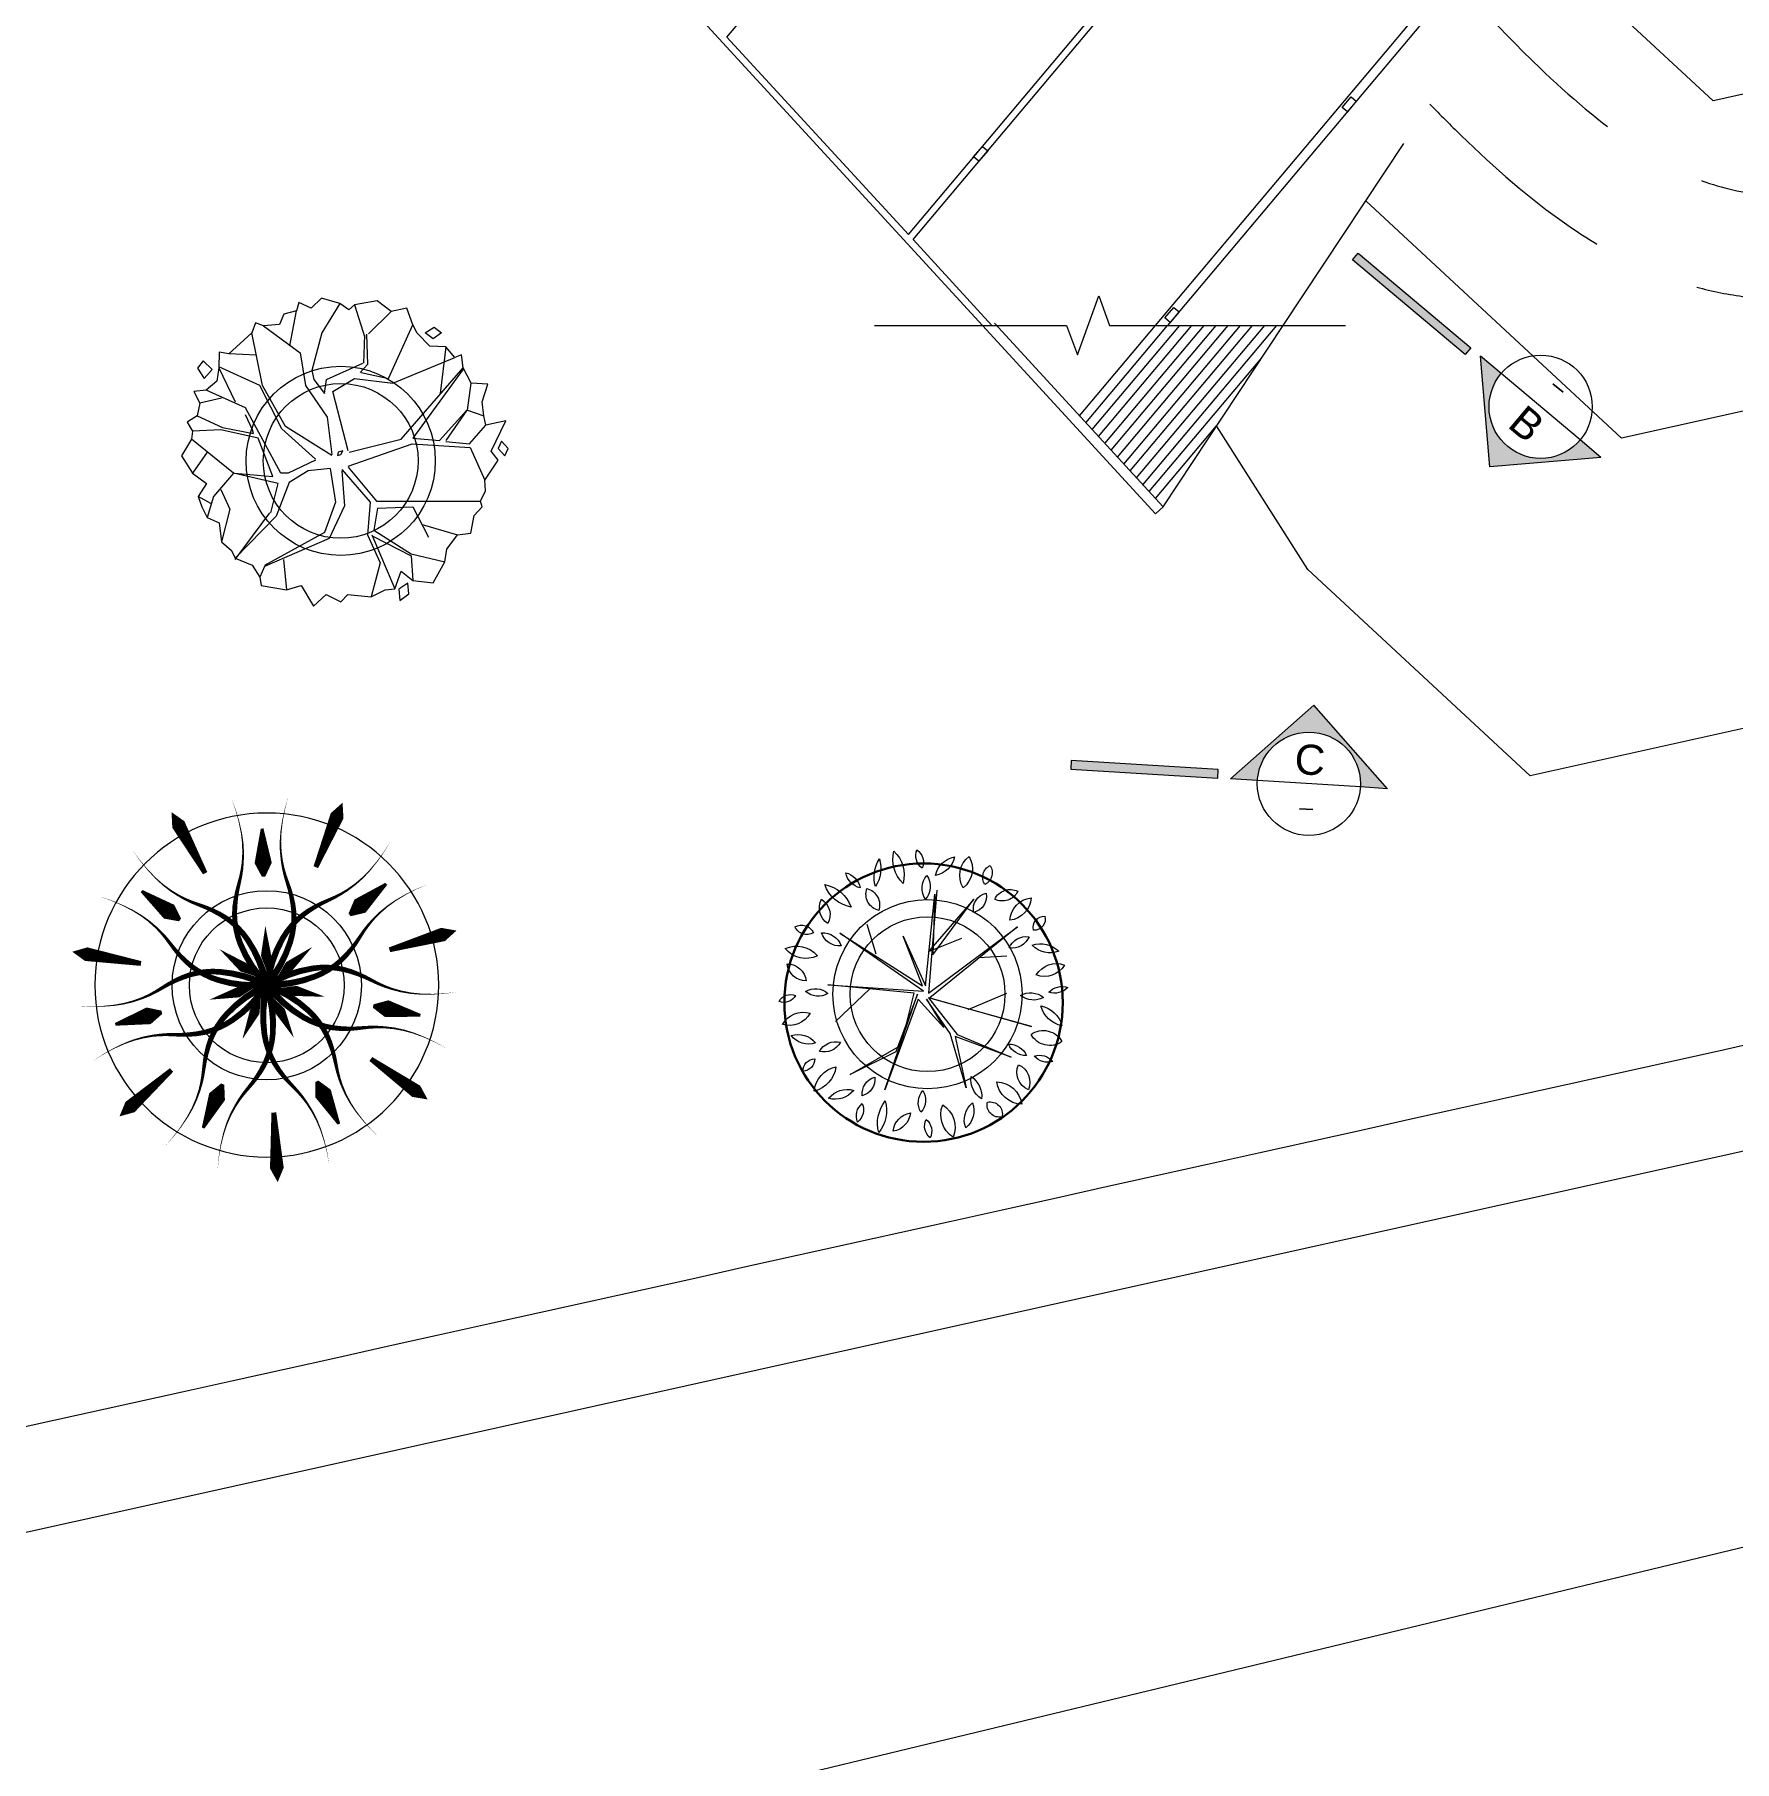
# Model space of a CAD drawing. Header units: millimetres. Extents: x 55520 to 96084, y -58491 to -49645.
# Drawn here: x 55966.9 to 56016.4, y -58036.9 to -57986.7 of the extents above; entities that cross this region are included whole.
import ezdxf
from ezdxf.enums import TextEntityAlignment as Align

# ---------------------------------------------------------------- set-up
doc = ezdxf.new("R2010")
doc.units = ezdxf.units.MM
doc.linetypes.add('HIDDEN', pattern=[9.525, 6.35, -3.175])
for name, color, linetype in [('05_Mobiliário', 1, 'Continuous'), ('Alvenaria Corte', 30, 'Continuous'), ('Alvenaria Vista', 40, 'Continuous'), ('ARQ-SÍMBOLOS', 2, 'Continuous'), ('ARQ-TEXTO2', 2, 'Continuous'), ('ARQ-TEXTO4', 4, 'Continuous'), ('Caminhos Principais', 13, 'Continuous'), ('Curvas de Nível', 10, 'Continuous'), ('Limite Terreno', 20, 'Continuous'), ('Limites', 250, 'Continuous'), ('Linha Fina', 100, 'Continuous'), ('Pilares', 181, 'Continuous'), ('Projeção', 60, 'HIDDEN'), ('Árvores Existentes', 114, 'Continuous')]:
    doc.layers.add(name, color=color, linetype=linetype)
doc.styles.add('arial', font='arial.ttf')
doc.styles.add('ATTR', font='romans.shx', dxfattribs={"width": 0.8, "height": 0.470416})
doc.styles.add('ROMANS', font='romans.shx')

# ---------------------------------------------------------------- blocks, each defined once
blk = doc.blocks.new('árvore_media')
for p, q in [((55225.381, -51940.374), (55225.536, -51939.525)), ((55226.592, -51939.352), (55226.154, -51940.062)), ((55226.948, -51939.383), (55227.191, -51940.176)), ((55227.285, -51940.084), (55227.836, -51939.546)), ((55224.742, -51939.893), (55225.624, -51940.543)), ((55227.765, -51941.166), (55228.36, -51939.864)), ((55224.719, -51941.335), (55224.455, -51940.062)), ((55226.154, -51940.062), (55225.911, -51940.968)), ((55227.169, -51940.798), (55227.191, -51940.119)), ((55227.235, -51940.091), (55227.257, -51940.826)), ((55229.155, -51940.402), (55229.022, -51941.533)), ((55224.565, -51940.6), (55223.903, -51940.572)), ((55225.624, -51940.543), (55225.757, -51941.335)), ((55226.264, -51941.194), (55227.147, -51940.798)), ((55227.875, -51941.279), (55229.375, -51940.656)), ((55224.653, -51941.335), (55223.66, -51940.883)), ((55223.66, -51940.911), (55224.057, -51941.731)), ((55225.911, -51940.968), (55225.955, -51941.194)), ((55225.955, -51941.194), (55226.22, -51941.533)), ((55226.22, -51941.533), (55226.264, -51941.194)), ((55226.419, -51941.477), (55226.948, -51941.166)), ((55226.948, -51941.166), (55227.875, -51941.279)), ((55227.257, -51940.826), (55227.08, -51941.024)), ((55227.103, -51941.024), (55227.765, -51941.166)), ((55228.073, -51942.637), (55229.574, -51940.911)), ((55229.574, -51940.939), (55228.36, -51942.608)), ((55223.726, -51941.646), (55223.197, -51941.76)), ((55224.3, -51941.873), (55223.351, -51941.449)), ((55225.183, -51942.382), (55224.653, -51941.335)), ((55225.271, -51942.325), (55224.719, -51941.335)), ((55225.757, -51941.335), (55226.286, -51942.099)), ((55226.794, -51942.919), (55226.419, -51941.477)), ((55229.684, -51941.929), (55229.773, -51941.279)), ((55223.131, -51942.071), (55223.749, -51942.354)), ((55225.161, -51943.457), (55224.3, -51941.873)), ((55224.477, -51942.41), (55224.3, -51942.043)), ((55229, -51942.665), (55229.662, -51941.929)), ((55229.662, -51941.929), (55229.155, -51942.665)), ((55229.684, -51941.929), (55230.081, -51942.071)), ((55223.704, -51942.41), (55223.02, -51942.439)), ((55224.609, -51942.608), (55223.704, -51942.41)), ((55223.749, -51942.354), (55224.499, -51942.495)), ((55224.499, -51942.495), (55224.477, -51942.41)), ((55225.999, -51943.117), (55225.183, -51942.382)), ((55226.396, -51943.033), (55225.271, -51942.325)), ((55226.286, -51942.099), (55226.396, -51943.004)), ((55229.728, -51942.75), (55230.126, -51942.297)), ((55224.013, -51943.457), (55222.998, -51942.637)), ((55224.962, -51943.542), (55224.609, -51942.608)), ((55226.794, -51943.287), (55228.338, -51942.75)), ((55226.816, -51942.948), (55228.073, -51942.637)), ((55228.338, -51942.75), (55229.75, -51942.835)), ((55228.36, -51942.608), (55229, -51942.665)), ((55229.155, -51942.693), (55229.728, -51942.75)), ((55229.75, -51942.835), (55230.104, -51943.627)), ((55223.373, -51942.948), (55223.02, -51943.457)), ((55225.999, -51943.146), (55225.337, -51943.457)), ((55226.794, -51943.316), (55227.478, -51944.136)), ((55224.013, -51943.457), (55223.528, -51944.023)), ((55225.095, -51943.712), (55224.013, -51943.457)), ((55224.035, -51943.457), (55224.962, -51943.542)), ((55224.918, -51944.419), (55225.095, -51943.712)), ((55225.359, -51943.683), (55225.05, -51944.504)), ((55225.337, -51943.457), (55225.161, -51943.457)), ((55225.823, -51943.4), (55225.359, -51943.683)), ((55226.352, -51943.344), (55225.823, -51943.4)), ((55226.352, -51943.344), (55226.485, -51944.164)), ((55226.639, -51943.372), (55227.323, -51944.164)), ((55226.639, -51943.4), (55226.705, -51944.249)), ((55223.462, -51944.192), (55223.153, -51944.023)), ((55223.528, -51944.023), (55223.373, -51944.532)), ((55223.704, -51943.853), (55223.925, -51944.334)), ((55226.485, -51944.164), (55226.22, -51944.9)), ((55227.323, -51944.164), (55227.257, -51944.956)), ((55227.478, -51944.136), (55229.993, -51944.136)), ((55223.925, -51944.334), (55223.726, -51945.126)), ((55224.057, -51945.55), (55224.896, -51944.419)), ((55225.05, -51944.504), (55224.057, -51945.522)), ((55226.705, -51944.249), (55226.33, -51945.041)), ((55227.5, -51944.306), (55227.411, -51944.843)), ((55227.5, -51944.306), (55228.36, -51944.277)), ((55228.36, -51944.277), (55228.735, -51945.013)), ((55226.22, -51944.9), (55224.764, -51945.692)), ((55227.257, -51944.956), (55227.566, -51945.635)), ((55227.367, -51944.956), (55227.919, -51946.258)), ((55227.389, -51944.985), (55228.316, -51945.465)), ((55227.411, -51944.843), (55228.316, -51945.409)), ((55228.581, -51944.702), (55229.442, -51944.956)), ((55226.33, -51945.041), (55224.764, -51945.72)), ((55228.316, -51945.409), (55229.133, -51945.607)), ((55224.764, -51945.72), (55224.653, -51945.975)), ((55225.227, -51945.55), (55225.293, -51946.286)), ((55227.566, -51945.635), (55227.345, -51946.456)), ((55228.316, -51945.465), (55228.36, -51946.059))]:
    blk.add_line(p, q)
for points in [[(55223.903, -51940.572), (55223.663, -51940.526), (55223.66, -51940.911), (55223.608, -51941.233), (55223.351, -51941.449), (55223.056, -51941.48), (55223.197, -51941.76), (55223.131, -51942.071), (55222.891, -51942.223), (55223.02, -51942.439), (55222.998, -51942.637), (55222.753, -51943.036), (55223.02, -51943.457), (55223.36, -51943.708), (55223.153, -51944.023), (55223.249, -51944.274), (55223.373, -51944.532), (55223.663, -51944.663), (55223.726, -51945.126), (55223.966, -51945.335), (55224.057, -51945.522), (55224.463, -51945.688), (55224.653, -51945.975), (55224.684, -51946.183), (55225.293, -51946.286), (55225.649, -51946.183), (55225.952, -51946.678), (55226.256, -51946.395), (55226.614, -51946.572), (55226.78, -51946.395), (55227.345, -51946.456), (55227.69, -51946.289), (55227.919, -51946.258), (55228.076, -51945.83), (55228.36, -51946.059), (55228.849, -51946.113), (55229.133, -51945.607), (55229.18, -51945.299), (55229.442, -51944.956), (55229.759, -51944.91), (55229.841, -51944.486), (55230.035, -51944.274), (55229.993, -51944.136), (55230.117, -51943.885), (55230.104, -51943.627), (55230.421, -51943.142), (55230.255, -51942.93), (55230.614, -51942.188), (55230.126, -51942.297), (55230.081, -51942.071), (55230.035, -51941.728), (55230.172, -51941.304), (55229.773, -51941.279), (55229.574, -51940.911), (55229.538, -51940.596), (55229.375, -51940.656), (55229.155, -51940.402), (55228.766, -51940.384), (55228.462, -51940.066), (55228.36, -51939.864), (55228.214, -51939.465), (55227.836, -51939.546), (55227.497, -51939.288), (55226.948, -51939.383), (55226.807, -51939.5), (55226.592, -51939.352), (55226.145, -51939.217), (55225.897, -51939.465), (55225.594, -51939.323), (55225.536, -51939.525), (55225.235, -51939.606), (55225.125, -51939.854), (55224.742, -51939.893), (55224.546, -51939.818), (55224.455, -51940.062)], [(55228.653, -51940.062), (55228.873, -51939.921), (55229.05, -51940.062), (55228.851, -51940.204)], [(55223.277, -51940.738), (55223.139, -51940.915), (55223.304, -51941.162), (55223.498, -51940.95)], [(55230.503, -51942.683), (55230.421, -51942.859), (55230.586, -51943.036), (55230.669, -51942.859)], [(55226.661, -51942.919), (55226.551, -51942.948), (55226.529, -51943.033), (55226.617, -51943.004)], [(55228.239, -51946.123), (55228.018, -51946.265), (55228.04, -51946.547), (55228.261, -51946.378)]]:
    blk.add_lwpolyline(points, close=True)
at = {"style": 'ATTR', "width": 0.8, "flags": 9}
blk.add_attdef('ESTCODE', (55226.661, -51942.919), '', height=0.0000158, dxfattribs=at)
blk = doc.blocks.new('tree 24')
at = {"flags": 128}
for points in [[(0, 0, 0.1, 0.0832, -0.09359), (-0.34, 0.625, 0.0832, 0.07, -0.120632), (-0.379, 1.179, 0.07, 0.0494, -0.042982), (-0.296, 1.499, 0.0494, 0.03, 0.045506), (-0.219, 1.801, 0.03, 0.0165, 0.065495), (-0.206, 2.23, 0.0165, 0, 0.053115), (-0.316, 2.747, 0, 0, 0)], [(0, 0, 0.1, 0.0832, 0.09359), (0.384, 0.599, 0.0832, 0.07, 0.120632), (0.464, 1.148, 0.07, 0.0494, 0.042982), (0.405, 1.473, 0.0494, 0.03, -0.045506), (0.35, 1.78, 0.03, 0.0165, -0.065495), (0.369, 2.209, 0.0165, 0, -0.053115), (0.516, 2.716, 0, 0, 0)], [(-1.101, 2.65, 0, 0.2, 0), (-1.022, 2.46, 0.2, 0.07, 0), (-0.712, 1.713, 0, 0, 0)], [(1.385, 2.513, 0, 0.2, 0), (1.286, 2.333, 0.2, 0.07, 0), (0.896, 1.625, 0, 0, 0)], [(0.047, 1.576, 0.05, 0.25, 0), (0.053, 1.775, 0.25, 0.04, 0), (0.068, 2.275, 0, 0, 0)], [(0, 0, 0.1, 0.0832, 0.09359), (-0.228, 0.674, 0.0832, 0.07, 0.120632), (-0.608, 1.079, 0.07, 0.0494, 0.042982), (-0.899, 1.235, 0.0494, 0.03, -0.045506), (-1.174, 1.383, 0.03, 0.0165, -0.065495), (-1.497, 1.666, 0.0165, 0, -0.053115), (-1.802, 2.097, 0, 0, 0)], [(0, 0, 0.1, 0.0832, -0.09359), (0.277, 0.655, 0.0832, 0.07, -0.120632), (0.685, 1.031, 0.07, 0.0494, -0.042982), (0.987, 1.166, 0.0494, 0.03, 0.045506), (1.272, 1.294, 0.03, 0.0165, 0.065495), (1.615, 1.552, 0.0165, 0, 0.053115), (1.95, 1.96, 0, 0, 0)], [(0, 0, 0.1, 0.0832, -0.09359), (-0.7, 0.124, 0.0832, 0.07, -0.120632), (-1.158, 0.439, 0.07, 0.0494, -0.042982), (-1.356, 0.703, 0.0494, 0.03, 0.045506), (-1.544, 0.952, 0.03, 0.0165, 0.065495), (-1.872, 1.229, 0.0165, 0, 0.053115), (-2.344, 1.465, 0, 0, 0)], [(-1.203, 1.019, 0.05, 0.25, 0), (-1.355, 1.148, 0.25, 0.04, 0), (-1.737, 1.471, 0, 0, 0)], [(0, 0, 0.1, 0.0832, 0.09359), (0.708, 0.073, 0.0832, 0.07, 0.120632), (1.187, 0.353, 0.07, 0.0494, 0.042982), (1.404, 0.602, 0.0494, 0.03, -0.045506), (1.61, 0.837, 0.03, 0.0165, -0.065495), (1.957, 1.089, 0.0165, 0, -0.053115), (2.445, 1.29, 0, 0, 0)], [(1.261, 0.946, 0.05, 0.25, 0), (1.421, 1.066, 0.25, 0.04, 0), (1.821, 1.366, 0, 0, 0)], [(-2.758, 0.791, 0, 0.2, 0), (-2.561, 0.735, 0.2, 0.07, 0), (-1.783, 0.512, 0, 0, 0)], [(0.005, 0.214, 0, 0.15, 0), (0.011, 0.428, 0.15, 0, 0), (0.021, 0.861, 0, 0, 0)], [(-0.164, 0.137, 0, 0.15, 0), (-0.328, 0.275, 0.15, 0, 0), (-0.66, 0.554, 0, 0, 0)], [(0.17, 0.129, 0, 0.15, 0), (0.341, 0.258, 0.15, 0, 0), (0.687, 0.52, 0, 0, 0)], [(2.828, 0.484, 0, 0.2, 0), (2.626, 0.449, 0.2, 0.07, 0), (1.829, 0.313, 0, 0, 0)], [(0, 0, 0.1, 0.0832, 0.09359), (-0.669, 0.242, 0.0832, 0.07, 0.120632), (-1.222, 0.197, 0.07, 0.0494, 0.042982), (-1.526, 0.067, 0.0494, 0.03, -0.045506), (-1.813, -0.055, 0.03, 0.0165, -0.065495), (-2.236, -0.132, 0.0165, 0, -0.053115), (-2.763, -0.101, 0, 0, 0)], [(0, 0, 0.1, 0.0832, -0.09359), (-0.534, -0.47, 0.0832, 0.07, -0.120632), (-1.065, -0.632, 0.07, 0.0494, -0.042982), (-1.395, -0.622, 0.0494, 0.03, 0.045506), (-1.707, -0.614, 0.03, 0.0165, 0.065495), (-2.128, -0.697, 0.0165, 0, 0.053115), (-2.607, -0.919, 0, 0, 0)], [(0, 0, 0.1, 0.0832, 0.09359), (-0.606, -0.372, 0.0832, 0.07, 0.120632), (-0.916, -0.833, 0.07, 0.0494, 0.042982), (-1.004, -1.151, 0.0494, 0.03, -0.045506), (-1.087, -1.452, 0.03, 0.0165, -0.065495), (-1.291, -1.83, 0.0165, 0, -0.053115), (-1.643, -2.223, 0, 0, 0)], [(0, 0, 0.1, 0.0832, -0.09359), (0.035, -0.711, 0.0832, 0.07, -0.120632), (-0.17, -1.227, 0.07, 0.0494, -0.042982), (-0.384, -1.478, 0.0494, 0.03, 0.045506), (-0.584, -1.717, 0.03, 0.0165, 0.065495), (-0.781, -2.099, 0.0165, 0, 0.053115), (-0.907, -2.612, 0, 0, 0)], [(-0.21, -0.042, 0, 0.15, 0), (-0.419, -0.085, 0.15, 0, 0), (-0.845, -0.171, 0, 0, 0)], [(0, 0, 0.1, 0.0832, 0.09359), (-0.087, -0.706, 0.0832, 0.07, 0.120632), (0.08, -1.236, 0.07, 0.0494, 0.042982), (0.275, -1.503, 0.0494, 0.03, -0.045506), (0.457, -1.756, 0.03, 0.0165, -0.065495), (0.626, -2.15, 0.0165, 0, -0.053115), (0.714, -2.671, 0, 0, 0)], [(0, 0, 0.1, 0.0832, -0.09359), (0.685, 0.192, 0.0832, 0.07, -0.120632), (1.234, 0.107, 0.07, 0.0494, -0.042982), (1.527, -0.045, 0.0494, 0.03, 0.045506), (1.804, -0.188, 0.03, 0.0165, 0.065495), (2.22, -0.295, 0.0165, 0, 0.053115), (2.748, -0.303, 0, 0, 0)], [(0, 0, 0.1, 0.0832, -0.09359), (0.577, -0.416, 0.0832, 0.07, -0.120632), (0.853, -0.898, 0.07, 0.0494, -0.042982), (0.917, -1.222, 0.0494, 0.03, 0.045506), (0.978, -1.528, 0.03, 0.0165, 0.065495), (1.154, -1.919, 0.0165, 0, 0.053115), (1.476, -2.338, 0, 0, 0)], [(0, 0, 0.1, 0.0832, 0.09359), (0.498, -0.508, 0.0832, 0.07, 0.120632), (1.016, -0.708, 0.07, 0.0494, 0.042982), (1.346, -0.722, 0.0494, 0.03, -0.045506), (1.658, -0.737, 0.03, 0.0165, -0.065495), (2.071, -0.851, 0.0165, 0, -0.053115), (2.533, -1.107, 0, 0, 0)], [(0.207, -0.053, 0, 0.15, 0), (0.415, -0.106, 0.15, 0, 0), (0.835, -0.213, 0, 0, 0)], [(-1.546, -0.305, 0.05, 0.25, 0), (-1.743, -0.344, 0.25, 0.04, 0), (-2.233, -0.44, 0, 0, 0)], [(-0.098, -0.19, 0, 0.15, 0), (-0.195, -0.381, 0.15, 0, 0), (-0.393, -0.767, 0, 0, 0)], [(0.088, -0.195, 0, 0.15, 0), (0.176, -0.39, 0.15, 0, 0), (0.354, -0.785, 0, 0, 0)], [(1.526, -0.396, 0.05, 0.25, 0), (1.719, -0.447, 0.25, 0.04, 0), (2.203, -0.572, 0, 0, 0)], [(-2.338, -1.663, 0, 0.2, 0), (-2.171, -1.544, 0.2, 0.07, 0), (-1.512, -1.075, 0, 0, 0)], [(2.142, -1.91, 0, 0.2, 0), (1.988, -1.773, 0.2, 0.07, 0), (1.385, -1.235, 0, 0, 0)], [(-0.726, -1.399, 0.05, 0.25, 0), (-0.818, -1.577, 0.25, 0.04, 0), (-1.048, -2.021, 0, 0, 0)], [(0.641, -1.44, 0.05, 0.25, 0), (0.723, -1.623, 0.25, 0.04, 0), (0.926, -2.079, 0, 0, 0)], [(-0.158, -2.865, 0, 0.2, 0), (-0.146, -2.66, 0.2, 0.07, 0), (-0.102, -1.853, 0, 0, 0)]]:
    blk.add_lwpolyline(points, format="xyseb", dxfattribs=at)
blk.add_circle((0, 0), 2.5)
blk = doc.blocks.new('tree 17')
at = {"color": 0, "linetype": 'ByBlock'}
for p, q in [((-0.215, 1.813), (-0.082, 0.152)), ((-0.033, 0.269), (-0.182, 1.747)), ((-0.182, 1.747), (-0.149, 0.772)), ((-0.149, 0.772), (-0.808, 1.664)), ((-0.808, 1.664), (-0.082, 0.822)), ((-0.082, 0.152), (-1.511, 1.221)), ((-1.511, 1.221), (-0.099, 0.075)), ((0.001, 0.186), (1.346, 1.116)), ((1.346, 1.116), (0.017, 0.269)), ((0.765, 0.778), (0.909, 1.26)), ((-0.082, 0.822), (-0.619, 1.038)), ((0.327, 1.071), (-0.033, 0.269)), ((0.017, 0.269), (0.327, 1.071)), ((-0.89, 0.728), (-1.344, 0.756)), ((1.54, 0.285), (0.001, 0.186)), ((0.15, 0.152), (1.54, 0.285)), ((-0.099, 0.075), (-1.738, -0.385)), ((-1.738, -0.385), (-0.082, 0.075)), ((-0.719, -0.113), (-1.344, 0.152)), ((-0.082, 0.075), (-0.542, -0.512)), ((-0.431, -0.496), (-0.049, 0.058)), ((-0.049, 0.058), (-0.326, -0.401)), ((-0.326, -0.401), (0.084, 0.058)), ((0.084, 0.058), (0.626, -1.404)), ((0.626, -1.404), (0.1, 0.136)), ((0.1, 0.136), (0.444, -0.795)), ((0.361, -0.684), (0.15, 0.152)), ((0.865, 0.224), (1.418, -0.302)), ((-0.542, -0.512), (-1.411, -0.878)), ((-1.411, -0.878), (-0.509, -0.545)), ((-0.686, -1.37), (-0.431, -0.496)), ((-0.509, -0.545), (-0.686, -1.37)), ((1.18, -1.16), (0.361, -0.684)), ((0.444, -0.795), (1.18, -1.16))]:
    blk.add_line(p, q, dxfattribs=at)
for points in [[(-0.733, 2.356, 0.375302), (-0.637, 1.847)], [(-0.637, 1.847, 0.375302), (-0.733, 2.356)], [(-0.191, 2.048, 0.30277), (-0.499, 2.346)], [(-0.499, 2.346, 0.30277), (-0.191, 2.048)], [(0.106, 2.463, 0.350689), (0.021, 2.165)], [(0.021, 2.165, 0.350689), (0.106, 2.463)], [(0.478, 2.441, 0.27027), (0.329, 1.921)], [(0.329, 1.921, 0.27027), (0.478, 2.441)], [(0.711, 2.314, 0.218613), (0.775, 1.868)], [(0.775, 1.868, 0.218613), (0.711, 2.314)], [(-1.072, 2.208, 0.45154), (-0.987, 1.9)], [(-0.987, 1.9, 0.45154), (-1.072, 2.208)], [(-0.053, 2.048, 0.340953), (-0.032, 1.666)], [(-0.032, 1.666, 0.340953), (-0.053, 2.048)], [(1.253, 2.091, 0.288468), (1.019, 1.847)], [(1.019, 1.847, 0.288468), (1.253, 2.091)], [(-1.391, 1.326, 0.363335), (-1.731, 1.687)], [(-1.731, 1.687, 0.363335), (-1.391, 1.326)], [(-1.147, 1.666, 0.420523), (-1.518, 1.793)], [(-1.518, 1.793, 0.420523), (-1.147, 1.666)], [(-1.009, 1.762, 0.408258), (-0.807, 1.454)], [(-0.807, 1.454, 0.408258), (-1.009, 1.762)], [(0.913, 1.836, 0.440076), (0.722, 1.485)], [(0.722, 1.485, 0.440076), (0.913, 1.836)], [(1.592, 1.9, 0.268637), (1.168, 1.539)], [(1.168, 1.539, 0.268637), (1.592, 1.9)], [(1.645, 1.666, 0.386862), (1.539, 1.273)], [(1.539, 1.273, 0.386862), (1.645, 1.666)], [(-1.954, 1.39, 0.525994), (-1.773, 1.167)], [(-1.773, 1.167, 0.525994), (-1.954, 1.39)], [(1.645, 1.124, 0.341117), (1.327, 0.912)], [(1.327, 0.912, 0.341117), (1.645, 1.124)], [(2.07, 1.22, 0.443589), (1.773, 1.124)], [(1.773, 1.124, 0.443589), (2.07, 1.22)], [(-1.752, 0.923, 0.295875), (-2.177, 0.827)], [(-2.177, 0.827, 0.295875), (-1.752, 0.923)], [(-1.38, 0.88, 0.343163), (-1.699, 1.061)], [(-1.699, 1.061, 0.343163), (-1.38, 0.88)], [(2.229, 0.869, 0.343561), (1.709, 0.753)], [(1.709, 0.753, 0.343561), (2.229, 0.869)], [(-1.816, 0.445, 0.362144), (-2.272, 0.604)], [(-2.272, 0.604, 0.362144), (-1.816, 0.445)], [(2.198, 0.625, 0.38021), (1.89, 0.349)], [(1.89, 0.349, 0.38021), (2.198, 0.625)], [(-2.017, 0.169, 0.288328), (-2.325, 0.243)], [(-2.325, 0.243, 0.288328), (-2.017, 0.169)], [(-1.561, 0.115, 0.309468), (-1.932, 0.084)], [(-1.932, 0.084, 0.309468), (-1.561, 0.115)], [(1.9, 0.179, 0.326555), (1.539, 0.147)], [(1.539, 0.147, 0.326555), (1.9, 0.179)], [(2.325, 0.02, 0.383832), (2.06, 0.115)], [(2.06, 0.115, 0.383832), (2.325, 0.02)], [(-1.89, -0.054, 0.289447), (-2.23, -0.373)], [(-2.23, -0.373, 0.289447), (-1.89, -0.054)], [(2.272, -0.352, 0.351781), (1.826, -0.171)], [(1.826, -0.171, 0.351781), (2.272, -0.352)], [(-1.731, -0.511, 0.447347), (-2.23, -0.628)], [(-2.23, -0.628, 0.447347), (-1.731, -0.511)], [(2.134, -0.532, 0.317134), (1.741, -0.649)], [(1.741, -0.649, 0.317134), (2.134, -0.532)], [(-1.37, -0.67, 0.315606), (-1.656, -0.851)], [(-1.656, -0.851, 0.315606), (-1.37, -0.67)], [(1.677, -0.787, 0.340003), (1.338, -0.639)], [(1.338, -0.639, 0.340003), (1.677, -0.787)], [(-1.784, -0.862, 0.306984), (-2.081, -0.947)], [(-2.081, -0.947, 0.306984), (-1.784, -0.862)], [(-1.529, -1, 0.414115), (-1.688, -1.403)], [(-1.688, -1.403, 0.414115), (-1.529, -1)], [(1.762, -1.425, 0.316942), (1.412, -1.032)], [(1.412, -1.032, 0.316942), (1.762, -1.425)], [(1.752, -0.904, 0.40592), (1.943, -1.106)], [(1.943, -1.106, 0.40592), (1.752, -0.904)], [(-1.179, -1.276, 0.365918), (-1.582, -1.637)], [(-1.582, -1.637, 0.365918), (-1.179, -1.276)], [(-0.765, -1.191, 0.285981), (-0.934, -1.552)], [(-0.934, -1.552, 0.285981), (-0.765, -1.191)], [(0.786, -1.201, 0.368927), (0.987, -1.499)], [(0.987, -1.499, 0.368927), (0.786, -1.201)], [(-1.03, -1.605, 0.559657), (-1.264, -1.839)], [(-1.264, -1.839, 0.559657), (-1.03, -1.605)], [(-0.786, -1.616, 0.321275), (-0.68, -2.019)], [(-0.68, -2.019, 0.321275), (-0.786, -1.616)], [(-0.308, -1.648, 0.362047), (-0.478, -2.168)], [(-0.478, -2.168, 0.362047), (-0.308, -1.648)], [(0.01, -1.414, 0.328832), (0.042, -1.764)], [(0.042, -1.764, 0.328832), (0.01, -1.414)], [(0.616, -1.584, 0.235997), (0.722, -2.094)], [(0.722, -2.094, 0.235997), (0.616, -1.584)], [(0.987, -1.626, 0.337084), (1.062, -1.924)], [(1.062, -1.924, 0.337084), (0.987, -1.626)], [(1.529, -1.541, 0.303563), (1.125, -1.414)], [(1.125, -1.414, 0.303563), (1.529, -1.541)], [(-0.043, -1.881, 0.345907), (-0.106, -2.179)], [(-0.106, -2.179, 0.345907), (-0.043, -1.881)], [(0.212, -1.775, 0.339938), (0.488, -2.072)], [(0.488, -2.072, 0.339938), (0.212, -1.775)]]:
    blk.add_lwpolyline(points, format="xyb")
at = {"lineweight": 40}
blk.add_circle((0, 0), 2.242, dxfattribs=at)

msp = doc.modelspace()

# ---------------------------------------------------------------- hatches: boundary and pattern name
at = {"layer": 'ARQ-SÍMBOLOS', "ltscale": 0.1}
for points in [[(56008.532, -57995.981), (56005.257, -57993.225), (56005.418, -57993.034), (56008.693, -57995.789)], [(56001.354, -58008.045), (55997.082, -58007.78), (55997.066, -58008.03), (56001.339, -58008.295)]]:
    msp.add_hatch(color=256, dxfattribs=at).paths.add_polyline_path(points)
at = {"layer": 'ARQ-SÍMBOLOS'}
h = msp.add_hatch(color=256, dxfattribs=at)
h.dxf.hatch_style = 1
h.paths.add_polyline_path([(56009.253, -57999.25), (56012.477, -57998.973), (56011.874, -57998.465, -1), (56009.578, -57996.534), (56008.975, -57996.027)])
h = msp.add_hatch(color=256, dxfattribs=at)
h.dxf.hatch_style = 1
h.paths.add_polyline_path([(56004.132, -58006.176), (56006.274, -58008.601), (56005.488, -58008.552, 1), (56002.493, -58008.366), (56001.707, -58008.318)])

# ---------------------------------------------------------------- linework, layer by layer
at = {"layer": '05_Mobiliário'}
for centre, radius in [((55975.844, -57999.072), 2.75), ((55975.844, -57999.072), 2.25), ((55973.694, -58014.316), 2.75), ((55992.903, -58014.576), 2.75), ((55973.694, -58014.316), 2.25), ((55992.903, -58014.576), 2.25)]:
    msp.add_circle(centre, radius, dxfattribs=at)
at = {"layer": 'Alvenaria Corte'}
for p, q in [((55992.345, -57992.492), (56009.886, -57971.642)), ((55992.481, -57992.641), (56010.039, -57971.771)), ((55987.073, -57986.754), (55996.247, -57975.849)), ((55999.53, -57995.135), (56015.396, -57976.278)), ((55999.886, -57995.135), (56015.732, -57976.3)), ((55994.501, -57995.135), (55978.212, -57977.404)), ((55992.345, -57992.492), (55987.073, -57986.754)), ((55994.772, -57995.135), (55992.481, -57992.641))]:
    msp.add_line(p, q, dxfattribs=at)
at = {"layer": 'Alvenaria Vista'}
for q in [(55994.501, -57995.135), (55999.749, -58000.405)]:
    msp.add_line((55999.528, -58000.608), q, dxfattribs=at)
msp.add_open_spline([(56094.926, -57998.682), (56031.34, -58012.799), (55967.754, -58026.916), (55904.168, -58041.032), (55893.916, -58041.959), (55883.664, -58042.885), (55873.412, -58043.812), (55861.019, -58041.573), (55848.625, -58039.333), (55836.232, -58037.094), (55828.336, -58029.438), (55820.44, -58021.781), (55812.545, -58014.125), (55812.785, -57957.125), (55813.026, -57900.124), (55813.267, -57843.124), (55812.745, -57823.782), (55812.223, -57804.44), (55811.701, -57785.098)], degree=3, knots=[20.322416, 20.322416, 20.322416, 20.322416, 21.305376, 21.305376, 21.305376, 22.305376, 22.305376, 22.305376, 23.305376, 23.305376, 23.305376, 24.305376, 24.305376, 24.305376, 25.305376, 25.305376, 25.305376, 25.593369, 25.593369, 25.593369, 25.593369], dxfattribs=at)
at = {"layer": 'ARQ-SÍMBOLOS'}
for p, q in [((56009.578, -57996.534), (56008.975, -57996.027)), ((56012.477, -57998.973), (56011.874, -57998.465)), ((56002.493, -58008.366), (56001.707, -58008.318)), ((56006.274, -58008.601), (56005.488, -58008.552))]:
    msp.add_line(p, q, dxfattribs=at)
at = {"layer": 'ARQ-SÍMBOLOS', "color": 4}
for p, q in [((56011.874, -57998.465), (56009.578, -57996.534)), ((56005.488, -58008.552), (56002.493, -58008.366))]:
    msp.add_line(p, q, dxfattribs=at)
at = {"layer": 'ARQ-SÍMBOLOS'}
for points in [[(56008.532, -57995.981), (56005.257, -57993.225), (56005.418, -57993.034), (56008.693, -57995.789)], [(56001.354, -58008.045), (55997.082, -58007.78), (55997.066, -58008.03), (56001.339, -58008.295)]]:
    msp.add_lwpolyline(points, close=True, dxfattribs=at)
for points in [[(56012.477, -57998.973), (56009.253, -57999.25), (56008.975, -57996.027)], [(56006.274, -58008.601), (56004.132, -58006.176), (56001.707, -58008.318)]]:
    msp.add_lwpolyline(points, dxfattribs=at)
for centre in [(56010.726, -57997.5), (56003.99, -58008.459)]:
    msp.add_circle(centre, 1.5, dxfattribs=at)
at = {"layer": 'Caminhos Principais'}
msp.add_open_spline([(56031.696, -58003.501), (56039.652, -57996.719), (56047.723, -57989.875), (56059.515, -57980.89), (56062.801, -57978.482), (56066.629, -57975.839), (56067.084, -57975.528), (56067.54, -57975.218), (56066.896, -57974.81), (56066.251, -57974.404), (56064.404, -57973.256), (56063.199, -57972.52), (56061.082, -57971.256), (56060.175, -57970.724), (56058.334, -57969.659), (56057.403, -57969.129), (56054.585, -57967.539), (56052.672, -57966.482), (56046.872, -57963.286), (56042.923, -57961.125), (56035.084, -57956.559), (56031.192, -57954.154), (56023.688, -57948.881), (56020.075, -57946.012), (56015.31, -57941.415), (56013.936, -57939.976), (56011.777, -57937.487), (56010.954, -57936.477), (56009.375, -57934.4), (56008.622, -57933.338), (56006.467, -57930.09), (56005.17, -57927.843), (56001.679, -57920.955), (55999.854, -57916.13), (55996.971, -57906.221), (55995.913, -57901.134), (55994.373, -57890.887), (55993.891, -57885.726), (55993.323, -57875.301), (55993.254, -57870.056), (55993.396, -57859.728), (55993.607, -57854.643), (55994.356, -57840.95), (55995.019, -57832.492), (55995.955, -57815.979), (55996.229, -57807.925), (55995.899, -57798.263), (55995.81, -57796.492), (55995.575, -57792.924), (55995.432, -57791.131), (55995.142, -57787.924), (55995.003, -57786.514), (55994.856, -57785.098)], degree=3, knots=[0, 0, 0, 0, 31.409672, 31.409672, 43.166399, 43.166399, 44.747182, 44.747182, 44.747182, 47.085017, 47.085017, 51.415951, 51.415951, 54.631835, 54.631835, 57.847718, 57.847718, 64.279485, 64.279485, 77.14302, 77.14302, 90.006555, 90.006555, 102.870089, 102.870089, 108.357779, 108.357779, 111.907941, 111.907941, 115.458102, 115.458102, 122.558426, 122.558426, 136.634764, 136.634764, 150.711102, 150.711102, 164.787441, 164.787441, 179.466026, 179.466026, 194.144612, 194.144612, 219.586913, 219.586913, 245.029215, 245.029215, 250.783382, 250.783382, 256.537549, 256.537549, 261.016004, 261.016004, 261.016004, 261.016004], dxfattribs=at)
msp.add_rational_spline([(56035.029, -58004.602), (56039.045, -58001.182), (56043.088, -57997.759), (56050.584, -57991.61), (56054.013, -57988.869), (56061.32, -57983.273), (56065.217, -57980.423), (56069.226, -57977.699), (56069.228, -57977.698), (56069.229, -57977.697), (56069.231, -57977.696), (56069.649, -57977.412), (56070.068, -57977.127), (56070.487, -57976.843), (56071.057, -57976.456), (56071.374, -57975.844), (56071.363, -57975.156), (56071.352, -57974.467), (56071.015, -57973.867), (56070.433, -57973.498), (56070.005, -57973.227), (56069.576, -57972.956), (56069.148, -57972.684), (56069.147, -57972.684), (56069.146, -57972.683), (56069.145, -57972.683), (56067.416, -57971.588), (56065.674, -57970.509), (56062.505, -57968.608), (56061.084, -57967.779), (56058.197, -57966.127), (56056.734, -57965.307), (56052.308, -57962.848), (56049.307, -57961.212), (56043.304, -57957.868), (56040.302, -57956.16), (56033.266, -57951.902), (56029.277, -57949.279), (56022.429, -57944.002), (56019.496, -57941.433), (56015.653, -57937.394), (56014.544, -57936.132), (56012.432, -57933.504), (56011.434, -57932.141), (56009.562, -57929.337), (56008.686, -57927.896), (56006.227, -57923.471), (56004.814, -57920.387), (56002.375, -57914.023), (56001.349, -57910.744), (55998.646, -57900.256), (55997.553, -57892.822), (55996.708, -57882.514), (55996.544, -57879.62), (55996.338, -57873.878), (55996.295, -57871.027), (55996.308, -57862.534), (55996.505, -57856.954), (55997.401, -57839.583), (55998.413, -57828.063), (55998.974, -57813.639), (55999.052, -57810.48), (55999.075, -57804.627), (55999.036, -57801.929), (55998.861, -57797.358), (55998.756, -57795.48), (55998.49, -57791.704), (55998.33, -57789.811), (55998.062, -57786.975), (55997.969, -57786.037), (55997.872, -57785.098)], [1, 1, 1, 1, 1, 1, 1, 1, 1, 1, 1, 1, 1, 1, 0.919934982122, 0.919934982122, 1, 0.919934982122, 0.919934982122, 1, 1, 1, 1, 1, 1, 1, 1, 1, 1, 1, 1, 1, 1, 1, 1, 1, 1, 1, 1, 1, 1, 1, 1, 1, 1, 1, 1, 1, 1, 1, 1, 1, 1, 1, 1, 1, 1, 1, 1, 1, 1, 1, 1, 1, 1, 1, 1, 1, 1, 1, 1], degree=3, knots=[3.300707, 3.300707, 3.300707, 3.300707, 19.146239, 19.146239, 32.144713, 32.144713, 46.223275, 46.223275, 46.223275, 46.228431, 46.228431, 46.228431, 47.699367, 47.699367, 47.699367, 48.689646, 48.689646, 48.689646, 49.679925, 49.679925, 49.679925, 51.2199, 51.2199, 51.2199, 51.223127, 51.223127, 51.223127, 57.437436, 57.437436, 62.387255, 62.387255, 67.337074, 67.337074, 77.236711, 77.236711, 87.136349, 87.136349, 100.830346, 100.830346, 112.094135, 112.094135, 116.932256, 116.932256, 121.770377, 121.770377, 126.608498, 126.608498, 136.284741, 136.284741, 145.960983, 145.960983, 166.649698, 166.649698, 174.738056, 174.738056, 182.826415, 182.826415, 199.003131, 199.003131, 233.856655, 233.856655, 243.71926, 243.71926, 252.24399, 252.24399, 258.231325, 258.231325, 264.218659, 264.218659, 267.16835, 267.16835, 267.16835, 267.16835], dxfattribs=at)
at = {"layer": 'Curvas de Nível', "color": 251}
for points in [[(56063.555, -57977.99), (56058.43, -57979.127), (56015.74, -57988.605), (56010.684, -57983.914)], [(56046.648, -57990.962), (56013.08, -57998.414), (56005.644, -57991.515)]]:
    msp.add_lwpolyline(points, dxfattribs=at)
at = {"layer": 'Curvas de Nível'}
msp.add_lwpolyline([(56031.696, -58003.501), (56010.421, -58008.224), (56003.959, -58002.228), (56001.307, -57998.056)], dxfattribs=at)
at = {"layer": 'Limite Terreno'}
msp.add_lwpolyline([(56094.926, -58001.755), (55904.63, -58044.003), (55873.278, -58046.836), (55834.8, -58039.884), (55809.539, -58015.39), (55810.267, -57843.158), (55808.7, -57785.098)], dxfattribs=at)
at = {"layer": 'Limites'}
msp.add_lwpolyline([(56094.926, -58017.012), (56080.677, -58015.19), (55897.274, -58059.453), (55855.403, -58059.248), (55851.875, -58110.981)], dxfattribs=at)
at = {"layer": 'Linha Fina'}
for p, q in [((55999.749, -58000.405), (55994.846, -57995.067)), ((55997.321, -57997.761), (55999.53, -57995.135)), ((55997.505, -57997.962), (55999.883, -57995.135)), ((55997.689, -57998.162), (56000.236, -57995.135)), ((55997.873, -57998.363), (56000.589, -57995.135)), ((55998.057, -57998.563), (56000.942, -57995.135)), ((55998.242, -57998.764), (56001.295, -57995.135)), ((55998.426, -57998.964), (56001.647, -57995.135)), ((55998.61, -57999.165), (56002, -57995.135)), ((55998.794, -57999.365), (56002.353, -57995.135)), ((55998.978, -57999.566), (56002.706, -57995.135)), ((55999.162, -57999.766), (56003.059, -57995.135)), ((55999.749, -58000.405), (56003.244, -57995.135)), ((55999.347, -57999.966), (56002.619, -57996.077)), ((55999.531, -58000.167), (56001.307, -57998.056))]:
    msp.add_line(p, q, dxfattribs=at)
at = {"layer": 'Linha Fina', "linetype": 'Continuous'}
msp.add_lwpolyline([(55991.366, -57995.135), (55996.946, -57995.135), (55997.258, -57995.993), (55997.883, -57994.276), (55998.196, -57995.135), (56005.054, -57995.135)], dxfattribs=at)
at = {"layer": 'Pilares'}
for points in [[(56004.957, -57988.797), (56005.214, -57988.491), (56005.367, -57988.619), (56005.11, -57988.925)], [(55994.242, -57990.237), (55994.5, -57989.931), (55994.653, -57990.059), (55994.395, -57990.365)], [(55999.806, -57994.918), (56000.064, -57994.612), (56000.217, -57994.741), (55999.96, -57995.047)]]:
    msp.add_lwpolyline(points, close=True, dxfattribs=at)
at = {"layer": 'Projeção'}
msp.add_line((56003.244, -57995.135), (56007.508, -57988.704), dxfattribs=at)
for points, knots in [([(56008.094, -57984.956), (56008.276, -57985.151), (56008.456, -57985.345), (56009.264, -57986.209), (56009.888, -57986.859), (56011.407, -57988.339), (56012.303, -57989.119), (56013.789, -57990.15), (56014.381, -57990.491), (56015.563, -57991.008), (56016.147, -57991.18), (56017.401, -57991.387), (56018.063, -57991.42), (56019.455, -57991.365), (56020.185, -57991.276), (56022.646, -57990.828), (56024.481, -57990.267), (56027.447, -57989.297), (56028.542, -57988.927), (56030.368, -57988.35), (56031.093, -57988.133), (56032.532, -57987.731), (56033.248, -57987.544), (56035.388, -57987.02), (56036.802, -57986.722), (56041.011, -57985.952), (56043.773, -57985.604), (56049.183, -57985.086), (56051.832, -57984.912), (56054.465, -57984.749)], [0.54824, 0.54824, 0.54824, 0.54824, 1.287791, 1.287791, 3.863373, 3.863373, 7.577631, 7.577631, 10.04659, 10.04659, 12.515549, 12.515549, 14.984509, 14.984509, 17.453468, 17.453468, 23.011533, 23.011533, 26.179565, 26.179565, 28.249061, 28.249061, 30.318558, 30.318558, 34.457551, 34.457551, 42.735536, 42.735536, 50.854374, 50.854374, 50.854374, 50.854374]), ([(56007.508, -57988.704), (56007.807, -57989.011), (56008.108, -57989.314), (56009.386, -57990.558), (56010.396, -57991.447), (56012.21, -57992.705), (56012.971, -57993.149), (56014.225, -57993.697), (56014.689, -57993.864), (56015.635, -57994.128), (56016.112, -57994.224), (56018.054, -57994.49), (56019.532, -57994.407), (56022.477, -57993.935), (56023.948, -57993.545), (56026.871, -57992.657), (56028.323, -57992.159), (56030.558, -57991.433), (56031.356, -57991.184), (56032.946, -57990.726), (56033.737, -57990.515), (56036.102, -57989.93), (56037.667, -57989.605), (56042.339, -57988.781), (56045.423, -57988.434), (56049.098, -57988.125), (56049.689, -57988.079), (56050.28, -57988.035)], [2.690242, 2.690242, 2.690242, 2.690242, 3.860175, 3.860175, 7.575321, 7.575321, 10.054477, 10.054477, 11.431886, 11.431886, 12.809296, 12.809296, 17.002044, 17.002044, 21.194793, 21.194793, 25.387541, 25.387541, 27.777728, 27.777728, 30.167915, 30.167915, 34.94829, 34.94829, 44.509039, 44.509039, 46.342258, 46.342258, 46.342258, 46.342258])]:
    msp.add_open_spline(points, degree=3, knots=knots, dxfattribs=at)

# ---------------------------------------------------------------- block references
at = {"layer": 'Árvores Existentes'}
for name, p, xscale, yscale, zscale in [('árvore_media', (-10296.088, 4332.721), 1.2, 1.2, 1.2), ('tree 24', (55973.696, -58014.309), -2, 2, 2), ('tree 17', (55992.787, -58014.82), -1.8048, 1.8048, 1.8048)]:
    msp.add_blockref(name, p, dxfattribs=dict(at, xscale=xscale, yscale=yscale, zscale=zscale))

# ---------------------------------------------------------------- texts
at = {"layer": 'ARQ-TEXTO2', "style": 'ROMANS'}
for rotation, p in [(139.925, (56011.209, -57996.982)), (356.4499, (56003.911, -58009.163))]:
    msp.add_attdef('-', text='00', height=0.5, rotation=rotation, dxfattribs=at).set_placement(p, align=Align.MIDDLE_CENTER)
at = {"layer": 'ARQ-TEXTO4', "style": 'arial'}
for tag, rotation, p in [('B', 319.925, (56010.322, -57997.993)), ('C', 356.4499, (56004.02, -58007.759))]:
    msp.add_attdef(tag, text='0', height=0.875, rotation=rotation, dxfattribs=at).set_placement(p, align=Align.MIDDLE_CENTER)

doc.saveas('drawing.dxf')
